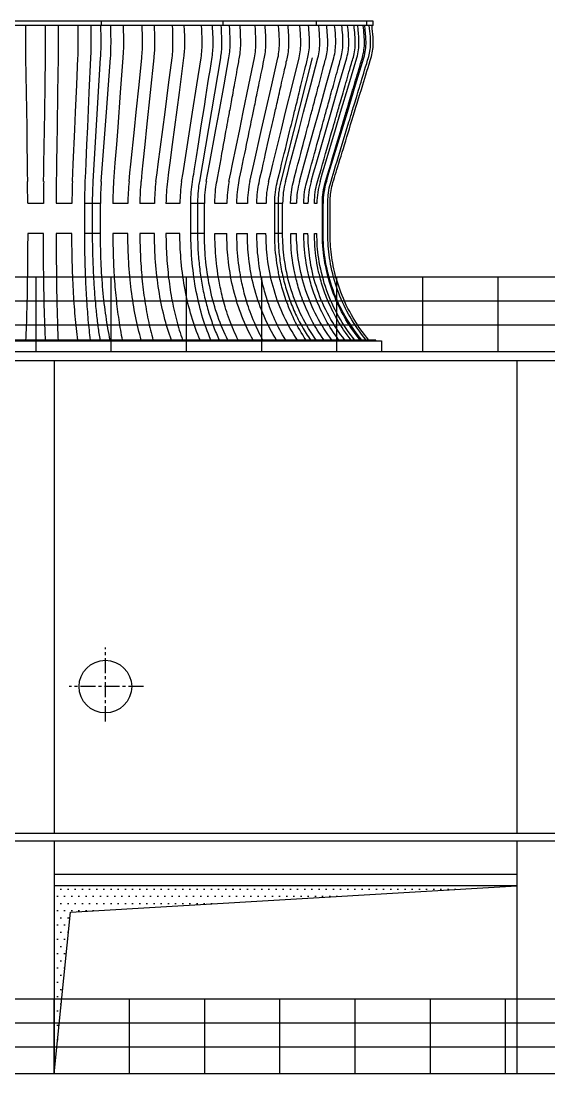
# Model space of a CAD drawing. Extents: x 665703 to 1047784, y -160603 to 92239.
# Drawn here: x 793053 to 800069, y -8425 to 5575 of the extents above; entities that cross this region are included whole.
import ezdxf

# ---------------------------------------------------------------- set-up
doc = ezdxf.new("R2010")
doc.units = 0
doc.header["$LTSCALE"] = 800
doc.linetypes.add('CENTER', pattern=[2, 1.25, -0.25, 0.25, -0.25])
doc.layers.get('0').update_dxf_attribs({"linetype": 'CONTINUOUS'})
for name, color, linetype in [('AXIS', 4, 'CENTER'), ('HATCH', 254, 'CONTINUOUS'), ('中粗', 3, 'CONTINUOUS'), ('粗线', 1, 'CONTINUOUS'), ('细线', 7, 'CONTINUOUS')]:
    doc.layers.add(name, color=color, linetype=linetype)

# ---------------------------------------------------------------- blocks, each defined once
blk = doc.blocks.new('ft')
at = {"color": 7, "linetype": 'Continuous'}
for p, q in [((875, 4250), (-875, 4250)), ((875, 4250), (875, 4191)), ((875, 4250), (875, 4191)), ((2493, 4250), (875, 4250)), ((2493, 4250), (2493, 4191)), ((3731, 4250), (2493, 4250)), ((2493, 4250), (2493, 4191)), ((3731, 4250), (3731, 4191)), ((4401, 4250), (3731, 4250)), ((3731, 4250), (3731, 4191)), ((4401, 4250), (4401, 4191)), ((4401, 4250), (4401, 4191)), ((4487, 4250), (4401, 4250)), ((4487, 4191), (4487, 4250)), ((875, 4191), (-875, 4191)), ((2493, 4191), (875, 4191)), ((3731, 4191), (2493, 4191)), ((4401, 4191), (3731, 4191)), ((4487, 4191), (4401, 4191)), ((863, 3763), (765, 2116)), ((863, 3763), (765, 2116)), ((2459, 3763), (2179, 2116)), ((2459, 3763), (2179, 2116)), ((3680, 3763), (3261, 2116)), ((3680, 3763), (3261, 2116)), ((107, 1826), (-102, 1826)), ((485, 1826), (277, 1826)), ((757, 1826), (653, 1826)), ((757, 1826), (757, 1426)), ((757, 1826), (757, 1426)), ((865, 1826), (757, 1826)), ((1230, 1826), (1029, 1826)), ((1583, 1826), (1389, 1826)), ((1921, 1826), (1736, 1826)), ((2155, 1826), (2066, 1826)), ((2155, 1826), (2155, 1426)), ((2246, 1826), (2155, 1826)), ((2155, 1826), (2155, 1426)), ((3225, 1826), (3181, 1826)), ((3225, 1826), (3225, 1426)), ((3286, 1826), (3225, 1826)), ((3225, 1826), (3225, 1426)), ((3825, 1826), (3815, 1826)), ((3825, 1426), (3825, 1826)), ((107, 1426), (-102, 1426)), ((485, 1426), (277, 1426)), ((757, 1426), (653, 1426)), ((865, 1426), (757, 1426)), ((1230, 1426), (1029, 1426)), ((1583, 1426), (1389, 1426)), ((1921, 1426), (1736, 1426)), ((2155, 1426), (2066, 1426)), ((2246, 1426), (2155, 1426)), ((3225, 1426), (3181, 1426)), ((3286, 1426), (3225, 1426)), ((3825, 1426), (3815, 1426))]:
    blk.add_line(p, q, dxfattribs=at)
at = {"color": 7, "linetype": 'Continuous', "flags": 128}
for points in [[(-129, 4191), (-130, 4131), (-130, 4101), (-130, 4071), (-130, 4041), (-130, 4011), (-130, 3981), (-130, 3950), (-130, 3927), (-130, 3903), (-130, 3880), (-130, 3856), (-130, 3833), (-130, 3809), (-129, 3786), (-129, 3763)], [(135, 3763), (135, 3788), (135, 3814), (136, 3840), (136, 3867), (136, 3893), (136, 3920), (136, 3946), (136, 3973), (136, 4009), (136, 4046), (136, 4082), (135, 4136), (135, 4191)], [(304, 4191), (304, 4131), (305, 4101), (305, 4071), (305, 4041), (305, 4011), (305, 3981), (305, 3950), (305, 3927), (305, 3903), (305, 3880), (305, 3856), (304, 3833), (304, 3809), (304, 3786), (303, 3763)], [(566, 3763), (567, 3788), (568, 3814), (568, 3840), (569, 3867), (569, 3893), (570, 3920), (570, 3946), (570, 3973), (570, 4009), (569, 4046), (569, 4082), (568, 4136), (567, 4191)], [(735, 4191), (736, 4131), (736, 4101), (736, 4071), (737, 4041), (737, 4011), (737, 3981), (737, 3950), (737, 3927), (737, 3903), (736, 3880), (736, 3856), (735, 3833), (735, 3809), (734, 3786), (733, 3763)], [(866, 4191), (867, 4155), (867, 4120), (868, 4085), (868, 4051), (869, 4017), (869, 3984), (869, 3950), (869, 3924), (868, 3899), (868, 3873), (867, 3847), (867, 3826), (866, 3805), (865, 3784), (863, 3763)], [(866, 4191), (867, 4155), (867, 4120), (868, 4085), (868, 4051), (869, 4017), (869, 3984), (869, 3950), (869, 3924), (868, 3899), (868, 3873), (867, 3847), (867, 3826), (866, 3805), (865, 3784), (863, 3763)], [(999, 3763), (1001, 3788), (1002, 3814), (1003, 3840), (1004, 3867), (1005, 3893), (1005, 3920), (1006, 3946), (1006, 3973), (1006, 4009), (1005, 4046), (1004, 4082), (1003, 4136), (1002, 4191)], [(1166, 4191), (1167, 4131), (1168, 4101), (1169, 4071), (1169, 4041), (1170, 4011), (1170, 3981), (1170, 3950), (1170, 3927), (1169, 3903), (1169, 3880), (1168, 3856), (1167, 3833), (1166, 3809), (1164, 3786), (1163, 3763)], [(1415, 3763), (1417, 3788), (1419, 3814), (1421, 3840), (1422, 3867), (1423, 3893), (1424, 3920), (1424, 3946), (1424, 3973), (1424, 4009), (1423, 4046), (1423, 4082), (1421, 4136), (1419, 4191)], [(1578, 4191), (1580, 4131), (1581, 4101), (1582, 4071), (1583, 4041), (1583, 4011), (1584, 3981), (1584, 3950), (1583, 3927), (1583, 3903), (1582, 3880), (1581, 3856), (1580, 3833), (1578, 3809), (1576, 3786), (1574, 3763)], [(1817, 3763), (1821, 3788), (1823, 3814), (1825, 3840), (1827, 3867), (1828, 3893), (1829, 3920), (1829, 3946), (1829, 3973), (1829, 4009), (1828, 4046), (1827, 4082), (1825, 4136), (1822, 4191)], [(1975, 4191), (1978, 4131), (1979, 4101), (1980, 4071), (1981, 4041), (1982, 4011), (1982, 3981), (1982, 3950), (1982, 3927), (1981, 3903), (1980, 3880), (1979, 3856), (1977, 3833), (1975, 3809), (1973, 3786), (1970, 3763)], [(2332, 9), (2316, 49), (2300, 89), (2284, 129), (2269, 171), (2254, 213), (2240, 256), (2227, 297), (2214, 338), (2202, 380), (2191, 423), (2180, 466), (2169, 512), (2158, 559), (2148, 607), (2138, 654), (2129, 703), (2121, 751), (2114, 798), (2107, 844), (2100, 891), (2095, 938), (2089, 985), (2084, 1035), (2080, 1086), (2076, 1137), (2073, 1187), (2071, 1238), (2069, 1290), (2067, 1338), (2067, 1386), (2066, 1434), (2066, 1483), (2066, 1531), (2066, 1592), (2066, 1654), (2066, 1715), (2066, 1777), (2066, 1838), (2067, 1873), (2068, 1907), (2070, 1942), (2072, 1976), (2075, 2010), (2079, 2044), (2083, 2077), (2088, 2112), (2093, 2146), (2099, 2181), (2104, 2215), (2109, 2249), (2115, 2283), (2140, 2444), (2163, 2587), (2185, 2731), (2205, 2858), (2225, 2987), (2246, 3115), (2266, 3244), (2280, 3331), (2293, 3418), (2307, 3505), (2321, 3593), (2335, 3682), (2349, 3771), (2352, 3797), (2355, 3823), (2358, 3848), (2360, 3874), (2361, 3900), (2362, 3925), (2362, 3950), (2362, 3975), (2362, 4001), (2361, 4038), (2360, 4075), (2358, 4113), (2356, 4152), (2354, 4191)], [(2203, 3763), (2206, 3788), (2209, 3814), (2212, 3840), (2214, 3867), (2215, 3893), (2216, 3920), (2217, 3946), (2217, 3973), (2217, 4009), (2216, 4046), (2214, 4082), (2212, 4136), (2209, 4191)], [(2544, 1826), (2386, 1826), (2386, 1838), (2387, 1872), (2388, 1907), (2390, 1941), (2393, 1975), (2396, 2009), (2400, 2040), (2404, 2070), (2409, 2101), (2414, 2131), (2420, 2161), (2441, 2278), (2454, 2348), (2467, 2417), (2479, 2487), (2491, 2548), (2501, 2608), (2512, 2666), (2523, 2724), (2533, 2780), (2543, 2835), (2550, 2873), (2557, 2911), (2564, 2949), (2567, 2967), (2571, 2986), (2574, 3007), (2578, 3028), (2582, 3050), (2587, 3074), (2591, 3098), (2596, 3124), (2600, 3150), (2606, 3178), (2611, 3206), (2616, 3236), (2622, 3266), (2627, 3297), (2633, 3329), (2639, 3361), (2645, 3394), (2651, 3428), (2658, 3464), (2664, 3500), (2671, 3535), (2677, 3571), (2684, 3608), (2691, 3646), (2698, 3685), (2702, 3706), (2706, 3728), (2710, 3749), (2714, 3771), (2717, 3793), (2720, 3815), (2723, 3841), (2726, 3867), (2728, 3894), (2729, 3921), (2729, 3949), (2729, 3977), (2729, 4006), (2728, 4035), (2727, 4065), (2725, 4096), (2724, 4127), (2722, 4158), (2720, 4191)], [(2466, 4191), (2468, 4155), (2470, 4120), (2471, 4085), (2473, 4051), (2474, 4017), (2475, 3984), (2475, 3950), (2474, 3924), (2473, 3899), (2472, 3873), (2470, 3847), (2468, 3826), (2465, 3805), (2462, 3784), (2459, 3763)], [(2466, 4191), (2468, 4155), (2470, 4120), (2471, 4085), (2473, 4051), (2474, 4017), (2475, 3984), (2475, 3950), (2474, 3924), (2473, 3899), (2472, 3873), (2470, 3847), (2468, 3826), (2465, 3805), (2462, 3784), (2459, 3763)], [(2573, 3763), (2577, 3788), (2581, 3814), (2584, 3840), (2586, 3867), (2588, 3893), (2589, 3920), (2590, 3946), (2590, 3973), (2589, 4009), (2588, 4046), (2586, 4082), (2583, 4136), (2580, 4191)], [(2818, 1826), (2677, 1826), (2677, 1838), (2678, 1872), (2680, 1907), (2682, 1941), (2685, 1975), (2689, 2009), (2693, 2040), (2698, 2070), (2703, 2101), (2709, 2131), (2715, 2161), (2740, 2278), (2754, 2348), (2768, 2417), (2782, 2487), (2795, 2548), (2807, 2608), (2819, 2666), (2831, 2724), (2843, 2780), (2854, 2835), (2862, 2873), (2870, 2911), (2877, 2949), (2881, 2967), (2885, 2986), (2889, 3007), (2894, 3028), (2898, 3050), (2903, 3074), (2908, 3098), (2913, 3124), (2919, 3150), (2925, 3178), (2930, 3206), (2936, 3236), (2943, 3266), (2949, 3297), (2955, 3329), (2962, 3361), (2969, 3394), (2976, 3428), (2983, 3464), (2991, 3500), (2998, 3535), (3005, 3571), (3013, 3608), (3021, 3646), (3029, 3685), (3033, 3706), (3037, 3728), (3042, 3749), (3046, 3771), (3050, 3793), (3054, 3815), (3057, 3841), (3060, 3867), (3062, 3894), (3063, 3921), (3064, 3949), (3064, 3977), (3064, 4006), (3063, 4035), (3061, 4065), (3060, 4096), (3058, 4127), (3055, 4158), (3053, 4191)], [(2912, 3763), (2917, 3788), (2921, 3814), (2924, 3840), (2927, 3867), (2929, 3893), (2930, 3920), (2931, 3946), (2931, 3973), (2931, 4009), (2929, 4046), (2927, 4082), (2924, 4136), (2920, 4191)], [(3064, 1826), (2943, 1826), (2943, 1838), (2944, 1872), (2946, 1907), (2948, 1941), (2952, 1975), (2956, 2009), (2960, 2040), (2966, 2070), (2972, 2101), (2978, 2131), (2985, 2161), (3012, 2278), (3028, 2348), (3043, 2417), (3059, 2487), (3073, 2548), (3086, 2608), (3100, 2666), (3113, 2724), (3126, 2780), (3138, 2835), (3147, 2873), (3155, 2911), (3164, 2949), (3168, 2967), (3172, 2986), (3177, 3007), (3182, 3028), (3187, 3050), (3192, 3074), (3198, 3098), (3203, 3124), (3210, 3150), (3216, 3178), (3222, 3206), (3229, 3236), (3236, 3266), (3243, 3297), (3250, 3329), (3257, 3361), (3265, 3394), (3272, 3428), (3280, 3464), (3289, 3500), (3297, 3535), (3305, 3571), (3313, 3608), (3322, 3646), (3331, 3685), (3335, 3706), (3340, 3728), (3345, 3749), (3350, 3771), (3355, 3793), (3359, 3815), (3362, 3841), (3365, 3867), (3367, 3894), (3369, 3921), (3370, 3949), (3370, 3977), (3369, 4006), (3368, 4035), (3367, 4065), (3365, 4096), (3362, 4127), (3360, 4158), (3358, 4191)], [(3597, 9), (3574, 43), (3553, 77), (3532, 110), (3513, 144), (3494, 177), (3476, 210), (3459, 243), (3441, 278), (3424, 313), (3408, 348), (3393, 382), (3379, 415), (3365, 448), (3353, 481), (3341, 512), (3330, 543), (3319, 573), (3310, 602), (3301, 631), (3292, 658), (3285, 685), (3277, 713), (3269, 740), (3263, 766), (3256, 791), (3251, 815), (3246, 838), (3241, 859), (3237, 879), (3233, 899), (3229, 919), (3225, 939), (3217, 985), (3210, 1031), (3204, 1077), (3198, 1124), (3193, 1169), (3189, 1214), (3186, 1260), (3184, 1306), (3182, 1352), (3181, 1398), (3181, 1453), (3181, 1508), (3181, 1563), (3181, 1618), (3181, 1673), (3181, 1728), (3181, 1783), (3181, 1838), (3182, 1872), (3184, 1907), (3187, 1941), (3190, 1975), (3195, 2009), (3200, 2040), (3206, 2070), (3212, 2101), (3219, 2131), (3227, 2161), (3256, 2278), (3273, 2348), (3290, 2417), (3307, 2487), (3322, 2548), (3336, 2608), (3351, 2666), (3365, 2724), (3379, 2780), (3392, 2835), (3402, 2873), (3411, 2911), (3420, 2949), (3425, 2967), (3429, 2986), (3434, 3007), (3440, 3028), (3445, 3050), (3451, 3074), (3457, 3098), (3463, 3124), (3470, 3150), (3477, 3178), (3483, 3206), (3491, 3236), (3498, 3266), (3506, 3297), (3513, 3329), (3521, 3361), (3530, 3394), (3538, 3428), (3547, 3464), (3556, 3500), (3564, 3535), (3573, 3571), (3582, 3608), (3591, 3646), (3601, 3685), (3606, 3706), (3611, 3728), (3617, 3749), (3622, 3771), (3627, 3793), (3631, 3815), (3635, 3841), (3639, 3867), (3641, 3894), (3642, 3921), (3643, 3949), (3643, 3977), (3643, 4006), (3642, 4035), (3640, 4065), (3638, 4096), (3635, 4127), (3633, 4158), (3630, 4191)], [(3223, 3763), (3229, 3788), (3233, 3814), (3237, 3840), (3240, 3867), (3242, 3893), (3244, 3920), (3244, 3946), (3244, 3973), (3244, 4009), (3242, 4046), (3240, 4082), (3236, 4136), (3232, 4191)], [(3471, 1826), (3392, 1826), (3392, 1838), (3393, 1872), (3395, 1907), (3398, 1941), (3402, 1975), (3407, 2009), (3412, 2040), (3418, 2070), (3425, 2101), (3433, 2131), (3441, 2161), (3472, 2278), (3490, 2348), (3508, 2417), (3527, 2487), (3543, 2548), (3558, 2608), (3574, 2666), (3589, 2724), (3604, 2780), (3618, 2835), (3628, 2873), (3638, 2911), (3648, 2949), (3653, 2967), (3658, 2986), (3663, 3007), (3669, 3028), (3675, 3050), (3681, 3074), (3687, 3098), (3694, 3124), (3701, 3150), (3708, 3178), (3715, 3206), (3723, 3236), (3731, 3266), (3739, 3297), (3748, 3329), (3756, 3361), (3765, 3394), (3774, 3428), (3783, 3464), (3792, 3500), (3802, 3535), (3811, 3571), (3821, 3608), (3831, 3646), (3841, 3685), (3847, 3706), (3852, 3728), (3858, 3749), (3864, 3771), (3869, 3793), (3873, 3815), (3878, 3841), (3881, 3867), (3884, 3894), (3885, 3921), (3886, 3949), (3886, 3977), (3886, 4006), (3884, 4035), (3883, 4065), (3880, 4096), (3878, 4127), (3875, 4158), (3872, 4191)], [(3504, 3763), (3510, 3788), (3515, 3814), (3519, 3840), (3522, 3867), (3524, 3893), (3526, 3920), (3527, 3946), (3527, 3973), (3526, 4009), (3525, 4046), (3522, 4082), (3518, 4136), (3514, 4191)], [(3623, 1826), (3568, 1826), (3568, 1838), (3568, 1872), (3570, 1907), (3573, 1941), (3578, 1975), (3583, 2009), (3588, 2040), (3595, 2070), (3602, 2101), (3610, 2131), (3619, 2161), (3651, 2278), (3670, 2348), (3690, 2417), (3709, 2487), (3726, 2548), (3742, 2608), (3758, 2666), (3774, 2724), (3790, 2780), (3805, 2835), (3816, 2873), (3826, 2911), (3837, 2949), (3842, 2967), (3847, 2986), (3853, 3007), (3859, 3028), (3865, 3050), (3871, 3074), (3878, 3098), (3885, 3124), (3892, 3150), (3900, 3178), (3908, 3206), (3916, 3236), (3924, 3266), (3933, 3297), (3942, 3329), (3951, 3361), (3960, 3394), (3969, 3428), (3979, 3464), (3989, 3500), (3999, 3535), (4009, 3571), (4019, 3608), (4029, 3646), (4040, 3685), (4046, 3706), (4052, 3728), (4058, 3749), (4064, 3771), (4069, 3793), (4074, 3815), (4079, 3841), (4082, 3867), (4085, 3894), (4087, 3921), (4088, 3949), (4088, 3977), (4087, 4006), (4086, 4035), (4084, 4065), (4082, 4096), (4079, 4127), (4076, 4158), (4073, 4191)], [(3741, 1826), (3709, 1826), (3709, 1838), (3710, 1872), (3712, 1907), (3715, 1941), (3719, 1975), (3725, 2009), (3730, 2040), (3737, 2070), (3745, 2101), (3753, 2131), (3762, 2161), (3796, 2278), (3816, 2348), (3836, 2417), (3856, 2487), (3873, 2548), (3891, 2608), (3908, 2666), (3924, 2724), (3940, 2780), (3956, 2835), (3967, 2873), (3978, 2911), (3989, 2949), (3994, 2967), (4000, 2986), (4006, 3007), (4012, 3028), (4018, 3050), (4025, 3074), (4032, 3098), (4039, 3124), (4047, 3150), (4055, 3178), (4063, 3206), (4071, 3236), (4080, 3266), (4089, 3297), (4098, 3329), (4108, 3361), (4117, 3394), (4127, 3428), (4137, 3464), (4148, 3500), (4158, 3535), (4168, 3571), (4179, 3608), (4190, 3646), (4201, 3685), (4207, 3706), (4213, 3728), (4219, 3749), (4226, 3771), (4231, 3793), (4236, 3815), (4241, 3841), (4245, 3867), (4248, 3894), (4249, 3921), (4250, 3949), (4250, 3977), (4250, 4006), (4248, 4035), (4246, 4065), (4244, 4096), (4241, 4127), (4238, 4158), (4235, 4191)], [(3755, 3763), (3761, 3788), (3767, 3814), (3771, 3840), (3774, 3867), (3777, 3893), (3779, 3920), (3779, 3946), (3780, 3973), (3779, 4009), (3777, 4046), (3775, 4082), (3770, 4136), (3765, 4191)], [(4317, 9), (4289, 43), (4263, 77), (4239, 110), (4215, 144), (4192, 177), (4171, 210), (4150, 243), (4128, 278), (4108, 313), (4089, 348), (4070, 382), (4053, 415), (4037, 448), (4022, 481), (4008, 512), (3994, 543), (3982, 573), (3970, 602), (3959, 631), (3949, 658), (3939, 685), (3930, 713), (3921, 740), (3913, 766), (3906, 791), (3899, 815), (3892, 838), (3887, 859), (3882, 879), (3877, 899), (3872, 919), (3868, 939), (3858, 985), (3849, 1031), (3842, 1077), (3835, 1124), (3829, 1169), (3825, 1214), (3821, 1260), (3818, 1306), (3816, 1352), (3815, 1398), (3815, 1453), (3815, 1508), (3815, 1563), (3815, 1618), (3815, 1673), (3815, 1728), (3815, 1783), (3815, 1838), (3816, 1872), (3818, 1907), (3821, 1941), (3826, 1975), (3831, 2009), (3837, 2040), (3844, 2070), (3852, 2101), (3861, 2131), (3870, 2161), (3904, 2278), (3925, 2348), (3946, 2417), (3966, 2487), (3984, 2548), (4002, 2608), (4019, 2666), (4037, 2724), (4053, 2780), (4070, 2835), (4081, 2873), (4092, 2911), (4103, 2949), (4109, 2967), (4114, 2986), (4120, 3007), (4127, 3028), (4133, 3050), (4140, 3074), (4148, 3098), (4155, 3124), (4163, 3150), (4171, 3178), (4180, 3206), (4188, 3236), (4197, 3266), (4207, 3297), (4216, 3329), (4226, 3361), (4235, 3394), (4246, 3428), (4256, 3464), (4267, 3500), (4277, 3535), (4288, 3571), (4299, 3608), (4310, 3646), (4322, 3685), (4328, 3706), (4334, 3728), (4341, 3749), (4347, 3771), (4353, 3793), (4358, 3815), (4363, 3841), (4367, 3867), (4370, 3894), (4372, 3921), (4373, 3949), (4373, 3977), (4372, 4006), (4371, 4035), (4369, 4065), (4366, 4096), (4363, 4127), (4360, 4158), (4357, 4191)], [(4397, 9), (4366, 47), (4336, 86), (4307, 125), (4280, 164), (4253, 203), (4228, 242), (4205, 279), (4183, 316), (4162, 353), (4141, 391), (4122, 428), (4102, 469), (4083, 511), (4065, 552), (4047, 593), (4031, 634), (4016, 674), (4002, 715), (3989, 755), (3975, 800), (3963, 845), (3951, 889), (3941, 933), (3931, 977), (3923, 1019), (3916, 1060), (3909, 1101), (3904, 1142), (3899, 1182), (3895, 1222), (3891, 1261), (3889, 1300), (3887, 1337), (3886, 1374), (3885, 1411), (3885, 1455), (3885, 1498), (3885, 1540), (3885, 1580), (3885, 1620), (3885, 1658), (3885, 1696), (3885, 1732), (3885, 1763), (3885, 1793), (3885, 1823), (3886, 1851), (3887, 1880), (3889, 1908), (3891, 1935), (3895, 1968), (3900, 1999), (3906, 2031), (3913, 2062), (3921, 2092), (3930, 2122), (3944, 2168), (3957, 2214), (3971, 2259), (3990, 2323), (4009, 2386), (4028, 2448), (4046, 2508), (4064, 2568), (4082, 2628), (4168, 2909), (4173, 2926), (4178, 2942), (4183, 2959), (4188, 2977), (4194, 2996), (4200, 3016), (4206, 3035), (4212, 3056), (4218, 3077), (4225, 3099), (4232, 3122), (4240, 3149), (4249, 3177), (4257, 3205), (4266, 3235), (4276, 3266), (4285, 3298), (4295, 3331), (4306, 3366), (4317, 3402), (4328, 3439), (4340, 3478), (4352, 3517), (4364, 3558), (4376, 3599), (4389, 3642), (4403, 3686), (4416, 3731), (4423, 3754), (4430, 3778), (4437, 3802), (4442, 3825), (4446, 3849), (4449, 3873), (4452, 3897), (4453, 3921), (4454, 3946), (4454, 3978), (4454, 4011), (4452, 4045), (4449, 4080), (4446, 4116), (4442, 4153), (4438, 4191)], [(4433, 9), (4402, 46), (4373, 83), (4345, 120), (4318, 157), (4292, 195), (4268, 232), (4245, 269), (4222, 306), (4201, 343), (4177, 387), (4154, 430), (4132, 474), (4112, 517), (4093, 560), (4075, 603), (4060, 644), (4045, 684), (4031, 724), (4018, 764), (4006, 803), (3995, 842), (3985, 880), (3975, 918), (3966, 957), (3958, 995), (3951, 1033), (3945, 1071), (3939, 1107), (3934, 1143), (3930, 1181), (3926, 1218), (3923, 1254), (3920, 1290), (3918, 1325), (3917, 1358), (3916, 1391), (3916, 1424), (3916, 1463), (3916, 1501), (3916, 1538), (3916, 1573), (3916, 1607), (3916, 1634), (3916, 1661), (3916, 1686), (3916, 1710), (3916, 1734), (3916, 1757), (3916, 1779), (3916, 1802), (3916, 1825), (3916, 1849), (3917, 1875), (3919, 1898), (3921, 1922), (3923, 1947), (3927, 1972), (3931, 1998), (3936, 2024), (3941, 2050), (3948, 2077), (3955, 2105), (3965, 2138), (3976, 2171), (3986, 2206), (3997, 2242), (4008, 2278), (4020, 2315), (4034, 2361), (4048, 2407), (4062, 2455), (4077, 2505), (4093, 2555), (4108, 2606), (4124, 2657), (4140, 2711), (4157, 2765), (4173, 2818), (4190, 2873), (4207, 2929), (4224, 2986), (4242, 3044), (4260, 3103), (4278, 3160), (4296, 3219), (4314, 3278), (4332, 3339), (4351, 3401), (4365, 3445), (4379, 3491), (4393, 3537), (4407, 3583), (4421, 3631), (4436, 3679), (4451, 3727), (4466, 3777), (4472, 3802), (4478, 3826), (4482, 3851), (4486, 3876), (4488, 3900), (4490, 3925), (4490, 3949), (4491, 3974), (4490, 4000), (4488, 4036), (4486, 4074), (4482, 4112), (4478, 4151), (4474, 4191)], [(4432, 9), (4402, 46), (4373, 83), (4345, 120), (4318, 157), (4292, 195), (4268, 232), (4244, 269), (4222, 306), (4201, 343), (4177, 387), (4154, 430), (4132, 474), (4112, 517), (4093, 560), (4075, 603), (4059, 644), (4044, 684), (4031, 724), (4018, 764), (4006, 803), (3995, 842), (3984, 880), (3975, 918), (3966, 957), (3958, 995), (3951, 1033), (3945, 1071), (3939, 1107), (3934, 1143), (3929, 1181), (3926, 1218), (3922, 1254), (3920, 1290), (3918, 1325), (3917, 1358), (3916, 1391), (3916, 1424), (3916, 1463), (3916, 1501), (3916, 1538), (3916, 1573), (3916, 1607), (3916, 1634), (3916, 1661), (3916, 1686), (3916, 1710), (3916, 1734), (3916, 1757), (3916, 1779), (3916, 1802), (3916, 1825), (3916, 1849), (3917, 1875), (3918, 1898), (3920, 1922), (3923, 1947), (3926, 1972), (3931, 1998), (3935, 2024), (3941, 2050), (3948, 2077), (3955, 2105), (3965, 2138), (3976, 2171), (3986, 2206), (3997, 2242), (4008, 2278), (4019, 2315), (4033, 2361), (4048, 2407), (4062, 2455), (4077, 2505), (4093, 2555), (4108, 2606), (4124, 2657), (4140, 2711), (4157, 2765), (4173, 2818), (4190, 2873), (4207, 2929), (4224, 2986), (4242, 3044), (4260, 3103), (4278, 3160), (4295, 3219), (4313, 3278), (4332, 3339), (4351, 3401), (4365, 3445), (4378, 3491), (4392, 3537), (4407, 3583), (4421, 3631), (4436, 3679), (4451, 3727), (4466, 3777), (4472, 3802), (4478, 3826), (4482, 3851), (4485, 3876), (4488, 3900), (4489, 3925), (4490, 3949), (4490, 3974), (4490, 4000), (4488, 4036), (4485, 4074), (4482, 4112), (4478, 4151), (4474, 4191)], [(3966, 3763), (3972, 3788), (3978, 3814), (3983, 3840), (3986, 3867), (3989, 3893), (3990, 3920), (3991, 3946), (3992, 3973), (3991, 4009), (3989, 4046), (3987, 4082), (3982, 4136), (3977, 4191)], [(4139, 3763), (4145, 3788), (4151, 3814), (4156, 3840), (4160, 3867), (4162, 3893), (4164, 3920), (4165, 3946), (4165, 3973), (4165, 4009), (4163, 4046), (4160, 4082), (4155, 4136), (4150, 4191)], [(4272, 3763), (4279, 3788), (4285, 3814), (4290, 3840), (4294, 3867), (4297, 3893), (4298, 3920), (4299, 3946), (4300, 3973), (4299, 4009), (4297, 4046), (4294, 4082), (4289, 4136), (4284, 4191)], [(4366, 3763), (4373, 3788), (4379, 3814), (4384, 3840), (4388, 3867), (4391, 3893), (4393, 3920), (4394, 3946), (4394, 3973), (4393, 4009), (4391, 4046), (4388, 4082), (4383, 4136), (4378, 4191)], [(-129, 3763), (-122, 3302), (-115, 2840), (-112, 2610), (-108, 2363), (-107, 2239), (-105, 2116), (-105, 2116)], [(110, 2116), (112, 2231), (113, 2346), (120, 2807), (124, 3038), (129, 3400), (135, 3763)], [(303, 3763), (296, 3302), (289, 2840), (286, 2610), (282, 2363), (280, 2239), (278, 2116), (278, 2116)], [(492, 2116), (497, 2231), (502, 2346), (523, 2807), (533, 3038), (550, 3400), (566, 3763)], [(733, 3763), (712, 3302), (691, 2840), (681, 2610), (670, 2363), (664, 2239), (659, 2116), (659, 2116)], [(876, 2116), (885, 2231), (893, 2346), (928, 2807), (945, 3038), (972, 3400), (999, 3763)], [(1163, 3763), (1128, 3302), (1094, 2840), (1077, 2610), (1058, 2363), (1049, 2239), (1040, 2116), (1040, 2116)], [(1245, 2116), (1257, 2231), (1269, 2346), (1316, 2807), (1340, 3038), (1378, 3400), (1415, 3763)], [(1574, 3763), (1526, 3302), (1479, 2840), (1455, 2610), (1429, 2363), (1416, 2239), (1404, 2116), (1404, 2116)], [(1602, 2116), (1617, 2231), (1632, 2346), (1692, 2807), (1723, 3038), (1770, 3400), (1817, 3763)], [(1970, 3763), (1910, 3302), (1849, 2840), (1819, 2610), (1787, 2363), (1771, 2239), (1754, 2116), (1754, 2116)], [(1944, 2116), (1962, 2231), (1980, 2346), (2052, 2807), (2089, 3038), (2146, 3400), (2203, 3763)], [(2272, 2116), (2293, 2231), (2314, 2346), (2399, 2807), (2441, 3038), (2507, 3400), (2573, 3763)], [(2573, 2116), (2597, 2231), (2621, 2346), (2716, 2807), (2763, 3038), (2838, 3400), (2912, 3763)], [(2850, 2116), (2876, 2231), (2902, 2346), (3007, 2807), (3059, 3038), (3141, 3400), (3223, 3763)], [(3099, 2116), (3128, 2231), (3156, 2346), (3269, 2807), (3326, 3038), (3415, 3400), (3504, 3763)], [(3323, 2116), (3353, 2231), (3383, 2346), (3504, 2807), (3565, 3038), (3660, 3400), (3755, 3763)], [(3510, 2116), (3542, 2231), (3574, 2346), (3702, 2807), (3765, 3038), (3866, 3400), (3966, 3763)], [(3664, 2116), (3698, 2231), (3731, 2346), (3864, 2807), (3930, 3038), (4034, 3400), (4139, 3763)], [(3783, 2116), (3818, 2231), (3852, 2346), (3989, 2807), (4057, 3038), (4164, 3400), (4272, 3763)], [(3867, 2116), (3902, 2231), (3937, 2346), (4077, 2807), (4146, 3038), (4256, 3400), (4366, 3763)], [(765, 2116), (764, 2097), (763, 2078), (762, 2059), (761, 2040), (761, 2021), (760, 2001), (759, 1982), (759, 1963), (758, 1943), (758, 1924), (757, 1904), (757, 1885), (757, 1865), (757, 1846), (757, 1826)], [(765, 2116), (764, 2097), (763, 2078), (762, 2059), (761, 2040), (761, 2021), (760, 2001), (759, 1982), (759, 1963), (758, 1943), (758, 1924), (757, 1904), (757, 1885), (757, 1865), (757, 1846), (757, 1826)], [(2179, 2116), (2176, 2097), (2173, 2078), (2170, 2059), (2168, 2040), (2166, 2021), (2164, 2001), (2162, 1982), (2160, 1963), (2159, 1943), (2158, 1924), (2157, 1904), (2156, 1885), (2155, 1865), (2155, 1846), (2155, 1826)], [(2179, 2116), (2176, 2097), (2173, 2078), (2170, 2059), (2168, 2040), (2166, 2021), (2164, 2001), (2162, 1982), (2160, 1963), (2159, 1943), (2158, 1924), (2157, 1904), (2156, 1885), (2155, 1865), (2155, 1846), (2155, 1826)], [(3261, 2116), (3257, 2097), (3252, 2078), (3248, 2059), (3245, 2040), (3241, 2021), (3238, 2001), (3236, 1982), (3233, 1963), (3231, 1943), (3229, 1924), (3228, 1904), (3227, 1885), (3226, 1865), (3225, 1846), (3225, 1826)], [(3261, 2116), (3257, 2097), (3252, 2078), (3248, 2059), (3245, 2040), (3241, 2021), (3238, 2001), (3236, 1982), (3233, 1963), (3231, 1943), (3229, 1924), (3228, 1904), (3227, 1885), (3226, 1865), (3225, 1846), (3225, 1826)], [(653, 1826), (653, 1626), (653, 1426)], [(865, 1426), (865, 1626), (865, 1826)], [(2246, 1426), (2246, 1626), (2246, 1826)], [(3286, 1426), (3286, 1626), (3286, 1826)], [(-102, 1426), (-102, 1386), (-102, 1346), (-103, 1305), (-103, 1265), (-103, 1225), (-103, 1185), (-103, 1145), (-104, 1105), (-104, 1065), (-104, 1026), (-105, 986), (-105, 947), (-106, 908), (-106, 869), (-107, 830), (-107, 791), (-108, 753), (-108, 714), (-109, 676), (-110, 639), (-111, 601), (-111, 564), (-112, 527), (-113, 491), (-114, 454), (-115, 419), (-116, 383), (-117, 348), (-118, 313), (-119, 278), (-120, 243), (-121, 208), (-123, 174), (-124, 140), (-125, 107), (-126, 74), (-128, 41), (-129, 9)], [(135, 9), (133, 46), (132, 84), (130, 123), (129, 162), (127, 201), (126, 242), (124, 283), (123, 324), (122, 366), (121, 409), (119, 452), (118, 495), (117, 539), (116, 584), (115, 628), (114, 674), (114, 719), (113, 765), (112, 811), (111, 858), (111, 905), (110, 952), (110, 999), (109, 1047), (109, 1094), (108, 1135), (108, 1176), (108, 1218), (108, 1259), (108, 1301), (108, 1342), (107, 1384), (107, 1426), (107, 1426)], [(277, 1426), (277, 1386), (277, 1346), (277, 1305), (277, 1265), (277, 1225), (277, 1185), (277, 1145), (278, 1105), (278, 1065), (278, 1026), (279, 986), (279, 947), (279, 908), (280, 869), (280, 830), (281, 791), (281, 753), (282, 714), (283, 676), (283, 639), (284, 601), (285, 564), (286, 527), (286, 491), (287, 454), (288, 419), (289, 383), (290, 348), (291, 313), (292, 278), (293, 243), (294, 208), (295, 174), (296, 140), (297, 107), (298, 74), (299, 41), (301, 9)], [(563, 9), (559, 46), (554, 84), (550, 123), (546, 162), (541, 201), (537, 242), (534, 283), (530, 324), (526, 366), (523, 409), (519, 452), (516, 495), (513, 539), (510, 584), (508, 628), (505, 674), (503, 719), (501, 765), (498, 811), (496, 858), (495, 905), (493, 952), (492, 999), (490, 1047), (489, 1094), (488, 1135), (487, 1176), (487, 1218), (486, 1259), (486, 1301), (486, 1342), (485, 1384), (485, 1426), (485, 1426)], [(653, 1426), (653, 1386), (653, 1346), (653, 1305), (654, 1265), (654, 1225), (655, 1185), (655, 1145), (656, 1105), (657, 1065), (658, 1026), (659, 986), (660, 947), (662, 908), (663, 869), (665, 830), (666, 791), (668, 753), (670, 714), (672, 676), (674, 639), (676, 601), (678, 564), (681, 527), (683, 491), (685, 454), (688, 419), (691, 383), (694, 348), (696, 313), (699, 278), (703, 243), (706, 208), (709, 174), (713, 140), (716, 107), (720, 74), (724, 41), (727, 9)], [(757, 1426), (757, 1398), (757, 1370), (757, 1342), (757, 1314), (758, 1286), (758, 1258), (758, 1230), (759, 1202), (760, 1174), (760, 1147), (761, 1119), (762, 1091), (763, 1063), (764, 1036), (765, 1008), (766, 981), (767, 953), (768, 926), (769, 899), (771, 872), (772, 845), (774, 818), (775, 791), (777, 764), (778, 737), (780, 711), (782, 684), (784, 658), (786, 632), (788, 606), (790, 580), (792, 554), (794, 529), (797, 503), (799, 478), (801, 453), (804, 428), (806, 403), (809, 378), (811, 354), (814, 329), (817, 305), (820, 281), (823, 257), (826, 234), (829, 210), (832, 187), (835, 164), (838, 141), (841, 119), (845, 96), (848, 74), (851, 52), (855, 30), (858, 9)], [(757, 1426), (757, 1398), (757, 1370), (757, 1342), (757, 1314), (758, 1286), (758, 1258), (758, 1230), (759, 1202), (760, 1174), (760, 1147), (761, 1119), (762, 1091), (763, 1063), (764, 1036), (765, 1008), (766, 981), (767, 953), (768, 926), (769, 899), (771, 872), (772, 845), (774, 818), (775, 791), (777, 764), (778, 737), (780, 711), (782, 684), (784, 658), (786, 632), (788, 606), (790, 580), (792, 554), (794, 529), (797, 503), (799, 478), (801, 453), (804, 428), (806, 403), (809, 378), (811, 354), (814, 329), (817, 305), (820, 281), (823, 257), (826, 234), (829, 210), (832, 187), (835, 164), (838, 141), (841, 119), (845, 96), (848, 74), (851, 52), (855, 30), (858, 9)], [(994, 9), (986, 46), (979, 84), (972, 123), (965, 162), (958, 201), (951, 242), (945, 283), (939, 324), (933, 366), (927, 409), (922, 452), (916, 495), (911, 539), (907, 584), (902, 628), (898, 674), (894, 719), (890, 765), (887, 811), (884, 858), (881, 905), (878, 952), (876, 999), (873, 1047), (871, 1094), (870, 1135), (869, 1176), (868, 1218), (867, 1259), (866, 1301), (866, 1342), (865, 1384), (865, 1426), (865, 1426)], [(1029, 1426), (1029, 1386), (1030, 1346), (1030, 1305), (1031, 1265), (1032, 1225), (1033, 1185), (1034, 1145), (1035, 1105), (1037, 1065), (1038, 1026), (1040, 986), (1042, 947), (1044, 908), (1047, 869), (1049, 830), (1052, 791), (1055, 753), (1058, 714), (1061, 676), (1065, 639), (1068, 601), (1072, 564), (1076, 527), (1080, 491), (1084, 454), (1089, 419), (1093, 383), (1098, 348), (1103, 313), (1108, 278), (1113, 243), (1119, 208), (1124, 174), (1130, 140), (1136, 107), (1142, 74), (1148, 41), (1155, 9)], [(1407, 9), (1397, 46), (1387, 84), (1377, 123), (1367, 162), (1358, 201), (1348, 242), (1340, 283), (1331, 324), (1323, 366), (1315, 409), (1308, 452), (1301, 495), (1294, 539), (1287, 584), (1281, 628), (1275, 674), (1270, 719), (1265, 765), (1260, 811), (1255, 858), (1251, 905), (1248, 952), (1244, 999), (1241, 1047), (1239, 1094), (1237, 1135), (1235, 1176), (1233, 1218), (1232, 1259), (1231, 1301), (1231, 1342), (1230, 1384), (1230, 1426), (1230, 1426)], [(1389, 1426), (1389, 1386), (1390, 1346), (1390, 1305), (1391, 1265), (1392, 1225), (1394, 1185), (1395, 1145), (1397, 1105), (1399, 1065), (1402, 1026), (1404, 986), (1407, 947), (1410, 908), (1414, 869), (1417, 830), (1421, 791), (1425, 753), (1429, 714), (1434, 676), (1438, 639), (1443, 601), (1449, 564), (1454, 527), (1460, 491), (1466, 454), (1472, 419), (1478, 383), (1484, 348), (1491, 313), (1498, 278), (1506, 243), (1513, 208), (1521, 174), (1529, 140), (1537, 107), (1546, 74), (1555, 41), (1563, 9)], [(1807, 9), (1794, 46), (1781, 84), (1768, 123), (1756, 162), (1744, 201), (1733, 242), (1722, 283), (1711, 324), (1701, 366), (1691, 409), (1682, 452), (1672, 495), (1664, 539), (1656, 584), (1648, 628), (1640, 674), (1634, 719), (1627, 765), (1621, 811), (1615, 858), (1610, 905), (1605, 952), (1601, 999), (1597, 1047), (1594, 1094), (1591, 1135), (1589, 1176), (1587, 1218), (1586, 1259), (1585, 1301), (1584, 1342), (1583, 1384), (1583, 1426), (1583, 1426)], [(1736, 1426), (1736, 1386), (1737, 1346), (1738, 1305), (1739, 1265), (1740, 1225), (1742, 1185), (1744, 1145), (1746, 1105), (1749, 1065), (1752, 1026), (1755, 986), (1759, 947), (1763, 908), (1767, 869), (1771, 830), (1776, 791), (1781, 753), (1787, 714), (1792, 676), (1798, 639), (1805, 601), (1811, 564), (1818, 527), (1825, 491), (1833, 454), (1841, 419), (1849, 383), (1857, 348), (1865, 313), (1874, 278), (1884, 243), (1893, 208), (1903, 174), (1913, 140), (1924, 107), (1935, 74), (1946, 41), (1957, 9)], [(2190, 9), (2174, 46), (2159, 84), (2143, 123), (2129, 162), (2115, 201), (2101, 242), (2088, 283), (2075, 324), (2062, 366), (2051, 409), (2039, 452), (2028, 495), (2018, 539), (2008, 584), (1999, 628), (1990, 674), (1982, 719), (1974, 765), (1967, 811), (1960, 858), (1954, 905), (1948, 952), (1943, 999), (1938, 1047), (1934, 1094), (1931, 1135), (1928, 1176), (1926, 1218), (1924, 1259), (1923, 1301), (1922, 1342), (1921, 1384), (1921, 1426), (1921, 1426)], [(2155, 1426), (2155, 1398), (2155, 1370), (2156, 1342), (2157, 1314), (2158, 1286), (2159, 1258), (2160, 1230), (2161, 1202), (2163, 1174), (2165, 1147), (2167, 1119), (2169, 1091), (2172, 1063), (2175, 1036), (2177, 1008), (2180, 981), (2184, 953), (2187, 926), (2191, 899), (2195, 872), (2199, 845), (2203, 818), (2207, 791), (2212, 764), (2217, 737), (2222, 711), (2227, 684), (2232, 658), (2238, 632), (2244, 606), (2249, 580), (2256, 554), (2262, 529), (2268, 503), (2275, 478), (2282, 453), (2289, 428), (2296, 403), (2303, 378), (2311, 354), (2319, 329), (2327, 305), (2335, 281), (2343, 257), (2351, 234), (2360, 210), (2368, 187), (2377, 164), (2386, 141), (2396, 119), (2405, 96), (2415, 74), (2424, 52), (2434, 30), (2444, 9)], [(2155, 1426), (2155, 1398), (2155, 1370), (2156, 1342), (2157, 1314), (2158, 1286), (2159, 1258), (2160, 1230), (2161, 1202), (2163, 1174), (2165, 1147), (2167, 1119), (2169, 1091), (2172, 1063), (2175, 1036), (2177, 1008), (2180, 981), (2184, 953), (2187, 926), (2191, 899), (2195, 872), (2199, 845), (2203, 818), (2207, 791), (2212, 764), (2217, 737), (2222, 711), (2227, 684), (2232, 658), (2238, 632), (2244, 606), (2249, 580), (2256, 554), (2262, 529), (2268, 503), (2275, 478), (2282, 453), (2289, 428), (2296, 403), (2303, 378), (2311, 354), (2319, 329), (2327, 305), (2335, 281), (2343, 257), (2351, 234), (2360, 210), (2368, 187), (2377, 164), (2386, 141), (2396, 119), (2405, 96), (2415, 74), (2424, 52), (2434, 30), (2444, 9)], [(2558, 9), (2540, 46), (2522, 84), (2504, 123), (2487, 162), (2471, 201), (2455, 242), (2439, 283), (2424, 324), (2410, 366), (2396, 409), (2383, 452), (2371, 495), (2359, 539), (2347, 584), (2336, 628), (2326, 674), (2317, 719), (2307, 765), (2299, 811), (2291, 858), (2284, 905), (2277, 952), (2271, 999), (2266, 1047), (2261, 1094), (2258, 1135), (2255, 1176), (2252, 1218), (2250, 1259), (2248, 1301), (2247, 1342), (2247, 1384), (2246, 1426), (2246, 1426)], [(2695, 9), (2678, 43), (2662, 77), (2647, 110), (2632, 144), (2618, 177), (2605, 210), (2592, 243), (2579, 278), (2567, 313), (2555, 348), (2543, 382), (2533, 415), (2523, 448), (2514, 481), (2505, 512), (2497, 543), (2489, 573), (2482, 602), (2475, 631), (2469, 658), (2463, 685), (2457, 713), (2452, 740), (2447, 766), (2442, 791), (2438, 815), (2434, 838), (2430, 859), (2427, 879), (2424, 899), (2421, 919), (2419, 939), (2413, 985), (2407, 1031), (2403, 1077), (2399, 1124), (2395, 1169), (2392, 1214), (2390, 1260), (2388, 1306), (2387, 1352), (2386, 1398), (2386, 1426), (2544, 1426)], [(2895, 9), (2874, 46), (2854, 84), (2834, 123), (2815, 162), (2797, 201), (2779, 242), (2761, 283), (2745, 324), (2729, 366), (2713, 409), (2698, 452), (2684, 495), (2671, 539), (2658, 584), (2646, 628), (2634, 674), (2623, 719), (2613, 765), (2604, 811), (2595, 858), (2587, 905), (2579, 952), (2573, 999), (2567, 1047), (2561, 1094), (2557, 1135), (2554, 1176), (2551, 1218), (2548, 1259), (2547, 1301), (2545, 1342), (2544, 1384), (2544, 1426), (2544, 1426)], [(3025, 9), (3006, 43), (2988, 77), (2971, 110), (2955, 144), (2939, 177), (2924, 210), (2910, 243), (2895, 278), (2881, 313), (2867, 348), (2855, 382), (2843, 415), (2832, 448), (2821, 481), (2811, 512), (2802, 543), (2793, 573), (2785, 602), (2777, 631), (2770, 658), (2764, 685), (2757, 713), (2751, 740), (2746, 766), (2740, 791), (2736, 815), (2731, 838), (2727, 859), (2724, 879), (2720, 899), (2717, 919), (2714, 939), (2707, 985), (2701, 1031), (2696, 1077), (2691, 1124), (2687, 1169), (2684, 1214), (2682, 1260), (2680, 1306), (2678, 1352), (2677, 1398), (2677, 1426), (2818, 1426)], [(3205, 9), (3182, 46), (3159, 84), (3138, 123), (3117, 162), (3096, 201), (3076, 242), (3057, 283), (3039, 324), (3021, 366), (3004, 409), (2988, 452), (2972, 495), (2957, 539), (2943, 584), (2930, 628), (2917, 674), (2905, 719), (2894, 765), (2883, 811), (2873, 858), (2865, 905), (2856, 952), (2849, 999), (2842, 1047), (2837, 1094), (2832, 1135), (2828, 1176), (2825, 1218), (2823, 1259), (2820, 1301), (2819, 1342), (2818, 1384), (2818, 1426), (2818, 1426)], [(3327, 9), (3306, 43), (3286, 77), (3267, 110), (3249, 144), (3232, 177), (3215, 210), (3199, 243), (3183, 278), (3167, 313), (3153, 348), (3139, 382), (3126, 415), (3113, 448), (3102, 481), (3091, 512), (3080, 543), (3071, 573), (3062, 602), (3054, 631), (3046, 658), (3039, 685), (3031, 713), (3025, 740), (3018, 766), (3013, 791), (3007, 815), (3003, 838), (2998, 859), (2994, 879), (2991, 899), (2987, 919), (2984, 939), (2976, 985), (2970, 1031), (2964, 1077), (2959, 1124), (2954, 1169), (2951, 1214), (2948, 1260), (2946, 1306), (2944, 1352), (2943, 1398), (2943, 1426), (3064, 1426)], [(3483, 9), (3459, 46), (3434, 84), (3411, 123), (3388, 162), (3366, 201), (3345, 242), (3324, 283), (3304, 324), (3285, 366), (3266, 409), (3249, 452), (3232, 495), (3215, 539), (3200, 584), (3186, 628), (3172, 674), (3159, 719), (3147, 765), (3135, 811), (3125, 858), (3115, 905), (3106, 952), (3098, 999), (3091, 1047), (3085, 1094), (3080, 1135), (3076, 1176), (3072, 1218), (3070, 1259), (3067, 1301), (3066, 1342), (3065, 1384), (3064, 1426), (3064, 1426)], [(3225, 1426), (3225, 1398), (3226, 1370), (3227, 1342), (3228, 1314), (3229, 1286), (3231, 1258), (3233, 1230), (3235, 1202), (3237, 1174), (3240, 1147), (3243, 1119), (3247, 1091), (3250, 1063), (3254, 1036), (3259, 1008), (3263, 981), (3268, 953), (3273, 926), (3279, 899), (3285, 872), (3291, 845), (3297, 818), (3304, 791), (3310, 764), (3318, 737), (3325, 711), (3333, 684), (3341, 658), (3349, 632), (3358, 606), (3367, 580), (3376, 554), (3385, 529), (3395, 503), (3405, 478), (3415, 453), (3426, 428), (3436, 403), (3447, 378), (3459, 354), (3470, 329), (3482, 305), (3494, 281), (3506, 257), (3519, 234), (3532, 210), (3545, 187), (3558, 164), (3572, 141), (3585, 119), (3599, 96), (3614, 74), (3628, 52), (3643, 30), (3658, 9)], [(3225, 1426), (3225, 1398), (3226, 1370), (3227, 1342), (3228, 1314), (3229, 1286), (3231, 1258), (3233, 1230), (3235, 1202), (3237, 1174), (3240, 1147), (3243, 1119), (3247, 1091), (3250, 1063), (3254, 1036), (3259, 1008), (3263, 981), (3268, 953), (3273, 926), (3279, 899), (3285, 872), (3291, 845), (3297, 818), (3304, 791), (3310, 764), (3318, 737), (3325, 711), (3333, 684), (3341, 658), (3349, 632), (3358, 606), (3367, 580), (3376, 554), (3385, 529), (3395, 503), (3405, 478), (3415, 453), (3426, 428), (3436, 403), (3447, 378), (3459, 354), (3470, 329), (3482, 305), (3494, 281), (3506, 257), (3519, 234), (3532, 210), (3545, 187), (3558, 164), (3572, 141), (3585, 119), (3599, 96), (3614, 74), (3628, 52), (3643, 30), (3658, 9)], [(3733, 9), (3706, 46), (3681, 84), (3656, 123), (3631, 162), (3608, 201), (3585, 242), (3563, 283), (3541, 324), (3521, 366), (3501, 409), (3482, 452), (3464, 495), (3447, 539), (3430, 584), (3415, 628), (3400, 674), (3386, 719), (3373, 765), (3361, 811), (3350, 858), (3340, 905), (3330, 952), (3322, 999), (3314, 1047), (3307, 1094), (3302, 1135), (3298, 1176), (3294, 1218), (3291, 1259), (3289, 1301), (3287, 1342), (3286, 1384), (3286, 1426), (3286, 1426)], [(3837, 9), (3813, 43), (3790, 77), (3768, 110), (3747, 144), (3726, 177), (3707, 210), (3689, 243), (3670, 278), (3652, 313), (3635, 348), (3619, 382), (3604, 415), (3589, 448), (3576, 481), (3563, 512), (3551, 543), (3540, 573), (3530, 602), (3520, 631), (3511, 658), (3503, 685), (3494, 713), (3487, 740), (3480, 766), (3473, 791), (3467, 815), (3461, 838), (3456, 859), (3452, 879), (3447, 899), (3443, 919), (3439, 939), (3431, 985), (3423, 1031), (3416, 1077), (3410, 1124), (3405, 1169), (3401, 1214), (3398, 1260), (3395, 1306), (3394, 1352), (3393, 1398), (3393, 1426), (3471, 1426)], [(3942, 9), (3914, 46), (3887, 84), (3861, 123), (3835, 162), (3810, 201), (3786, 242), (3763, 283), (3740, 324), (3719, 366), (3698, 409), (3678, 452), (3659, 495), (3641, 539), (3624, 584), (3607, 628), (3592, 674), (3577, 719), (3564, 765), (3551, 811), (3539, 858), (3528, 905), (3518, 952), (3509, 999), (3501, 1047), (3494, 1094), (3489, 1135), (3484, 1176), (3480, 1218), (3477, 1259), (3474, 1301), (3472, 1342), (3471, 1384), (3471, 1426), (3471, 1426)], [(4035, 9), (4010, 43), (3986, 77), (3963, 110), (3941, 144), (3919, 177), (3899, 210), (3880, 243), (3860, 278), (3841, 313), (3823, 348), (3806, 382), (3790, 415), (3775, 448), (3761, 481), (3747, 512), (3735, 543), (3723, 573), (3712, 602), (3702, 631), (3693, 658), (3684, 685), (3675, 713), (3667, 740), (3659, 766), (3652, 791), (3646, 815), (3640, 838), (3635, 859), (3630, 879), (3625, 899), (3621, 919), (3617, 939), (3608, 985), (3600, 1031), (3593, 1077), (3586, 1124), (3581, 1169), (3577, 1214), (3573, 1260), (3570, 1306), (3569, 1352), (3568, 1398), (3568, 1426), (3623, 1426)], [(4114, 9), (4085, 46), (4057, 84), (4029, 123), (4002, 162), (3976, 201), (3951, 242), (3927, 283), (3904, 324), (3881, 366), (3860, 409), (3839, 452), (3819, 495), (3800, 539), (3782, 584), (3765, 628), (3749, 674), (3734, 719), (3720, 765), (3706, 811), (3694, 858), (3683, 905), (3672, 952), (3663, 999), (3655, 1047), (3647, 1094), (3642, 1135), (3637, 1176), (3633, 1218), (3629, 1259), (3627, 1301), (3625, 1342), (3624, 1384), (3623, 1426), (3623, 1426)], [(4196, 9), (4170, 43), (4144, 77), (4120, 110), (4097, 144), (4075, 177), (4054, 210), (4034, 243), (4013, 278), (3993, 313), (3975, 348), (3957, 382), (3940, 415), (3925, 448), (3910, 481), (3896, 512), (3883, 543), (3871, 573), (3859, 602), (3849, 631), (3839, 658), (3830, 685), (3821, 713), (3812, 740), (3804, 766), (3797, 791), (3790, 815), (3784, 838), (3779, 859), (3774, 879), (3769, 899), (3764, 919), (3760, 939), (3751, 985), (3742, 1031), (3735, 1077), (3728, 1124), (3723, 1169), (3718, 1214), (3715, 1260), (3712, 1306), (3710, 1352), (3709, 1398), (3709, 1426), (3741, 1426)], [(4246, 9), (4216, 46), (4187, 84), (4159, 123), (4131, 162), (4105, 201), (4079, 242), (4054, 283), (4030, 324), (4007, 366), (3985, 409), (3963, 452), (3943, 495), (3923, 539), (3905, 584), (3887, 628), (3871, 674), (3855, 719), (3840, 765), (3827, 811), (3814, 858), (3802, 905), (3792, 952), (3782, 999), (3773, 1047), (3766, 1094), (3760, 1135), (3755, 1176), (3751, 1218), (3747, 1259), (3745, 1301), (3743, 1342), (3742, 1384), (3741, 1426), (3741, 1426)], [(4340, 9), (4309, 46), (4279, 84), (4250, 123), (4222, 162), (4195, 201), (4169, 242), (4143, 283), (4119, 324), (4095, 366), (4073, 409), (4051, 452), (4030, 495), (4010, 539), (3991, 584), (3973, 628), (3956, 674), (3941, 719), (3926, 765), (3912, 811), (3899, 858), (3887, 905), (3876, 952), (3866, 999), (3857, 1047), (3850, 1094), (3844, 1135), (3839, 1176), (3834, 1218), (3831, 1259), (3828, 1301), (3826, 1342), (3825, 1384), (3825, 1426), (3825, 1426)]]:
    blk.add_lwpolyline(points, dxfattribs=at)
at = {"linetype": 'Continuous'}
blk.add_lwpolyline([(-4525, 0), (4525, 0), (4525, 9), (-4525, 9)], close=True, dxfattribs=at)
at = {"color": 7, "linetype": 'Continuous'}
for centre, radius, start, end in [((-17792, 1828), 17690, 0, 0.9317), ((17162, 1830), 17054, 179.0396, 180.0131), ((22270, 1827), 21994, 179.2481, 180), ((6696, 1829), 6210, 177.3572, 180.0312), ((7458, 1827), 6805, 177.5724, 180.0125), ((4664, 1829), 3799, 175.6736, 180.0476), ((5054, 1827), 4024, 175.8924, 180.0211), ((4004, 1829), 2774, 174.0654, 180.0606), ((4284, 1827), 2895, 174.2843, 180.0282), ((3788, 1829), 2205, 172.5192, 180.0697), ((4017, 1827), 2281, 172.7345, 180.0333), ((3768, 1828), 1847, 171.0504, 180.0746), ((3847, 1828), 1601, 169.6494, 180.075), ((3974, 1828), 1429, 168.3783, 180.0713), ((4121, 1827), 1303, 167.2227, 180.0641), ((4274, 1827), 1209, 166.1925, 180.0542), ((4423, 1827), 1137, 165.2811, 180.0426), ((4555, 1827), 1084, 164.5274, 180.0308), ((4668, 1826), 1045, 163.9198, 180.0198), ((4759, 1826), 1017, 163.4624, 180.0104), ((4824, 1826), 1000, 163.1544, 180)]:
    blk.add_arc(centre, radius, start, end, dxfattribs=at)

msp = doc.modelspace()

# ---------------------------------------------------------------- hatches: boundary and pattern name
at = {"layer": 'HATCH'}
h = msp.add_hatch(dxfattribs=at)
h.set_pattern_fill('DOTS', color=256, scale=60, style=0)
h.set_pattern_definition([(0, (682855.72, -36543.73), (47.625, 95.25), [0, -95.25])])
h.paths.add_polyline_path([(793493.5, -5925.5), (793493.5, -8425.5), (793708.7, -6273.9), (799643.5, -5925.5)])

# ---------------------------------------------------------------- linework, layer by layer
at = {"layer": 'AXIS', "ltscale": 0.2}
for p, q in [((794173.5, -3737), (794173.5, -2755.8)), ((794682.3, -3275.5), (793691.5, -3275.5))]:
    msp.add_line(p, q, dxfattribs=at)
at = {"layer": '中粗'}
for p, q in [((788893.5, 1324.5), (797593.5, 1324.5)), ((797593.5, 1324.5), (797843.5, 1324.5)), ((797843.5, 1324.5), (797843.5, 1174.5)), ((813643.5, 1174.5), (786143.5, 1174.5)), ((813643.5, 1054.5), (786143.5, 1054.5)), ((793493.5, 1054.5), (793493.5, -5225.5)), ((799643.5, 1054.5), (799643.5, -5225.5)), ((786343.5, -5225.5), (813443.5, -5225.5)), ((786343.5, -5325.5), (813443.5, -5325.5)), ((793493.5, -5325.5), (793493.5, -8425.5)), ((799643.5, -5325.5), (799643.5, -8425.5)), ((799643.5, -5775.5), (793493.5, -5775.5)), ((799643.5, -5925.5), (793493.5, -5925.5)), ((815193.5, -8425.5), (785303.3, -8425.5))]:
    msp.add_line(p, q, dxfattribs=at)
msp.add_circle((794173.5, -3275.5), 350, dxfattribs=at)
at = {"layer": '粗线'}
for p, q in [((781793.5, 2174.5), (813543.5, 2174.5)), ((793251.9, 1174.5), (793251.9, 2174.5)), ((794251.9, 1174.5), (794251.9, 2174.5)), ((795251.9, 1174.5), (795251.9, 2174.5)), ((796251.9, 1174.5), (796251.9, 2174.5)), ((797251.9, 1174.5), (797251.9, 2174.5)), ((798393.2, 1174.5), (798393.2, 2174.5)), ((799393.2, 1174.5), (799393.2, 2174.5)), ((781793.5, 1854.5), (813543.5, 1854.5)), ((781793.5, 1534.5), (813543.5, 1534.5)), ((784493.5, -7425.5), (815093.5, -7425.5)), ((793493.5, -8425.5), (793493.5, -7425.5)), ((793493.5, -8425.5), (793493.5, -7425.5)), ((794493.5, -8425.5), (794493.5, -7425.5)), ((795493.5, -8425.5), (795493.5, -7425.5)), ((796493.5, -8425.5), (796493.5, -7425.5)), ((797493.5, -8425.5), (797493.5, -7425.5)), ((798493.5, -8425.5), (798493.5, -7425.5)), ((799493.5, -8425.5), (799493.5, -7425.5)), ((784493.5, -7745.5), (815093.5, -7745.5)), ((784493.5, -8065.5), (815093.5, -8065.5))]:
    msp.add_line(p, q, dxfattribs=at)
at = {"layer": '细线'}
for p, q in [((793708.7, -6273.9), (799643.5, -5925.5)), ((793493.5, -8425.5), (793708.7, -6273.9))]:
    msp.add_line(p, q, dxfattribs=at)

# ---------------------------------------------------------------- block references
at = {"linetype": 'Continuous'}
msp.add_blockref('ft', (793243.5, 1324.5), dxfattribs=at)

doc.saveas('drawing.dxf')
